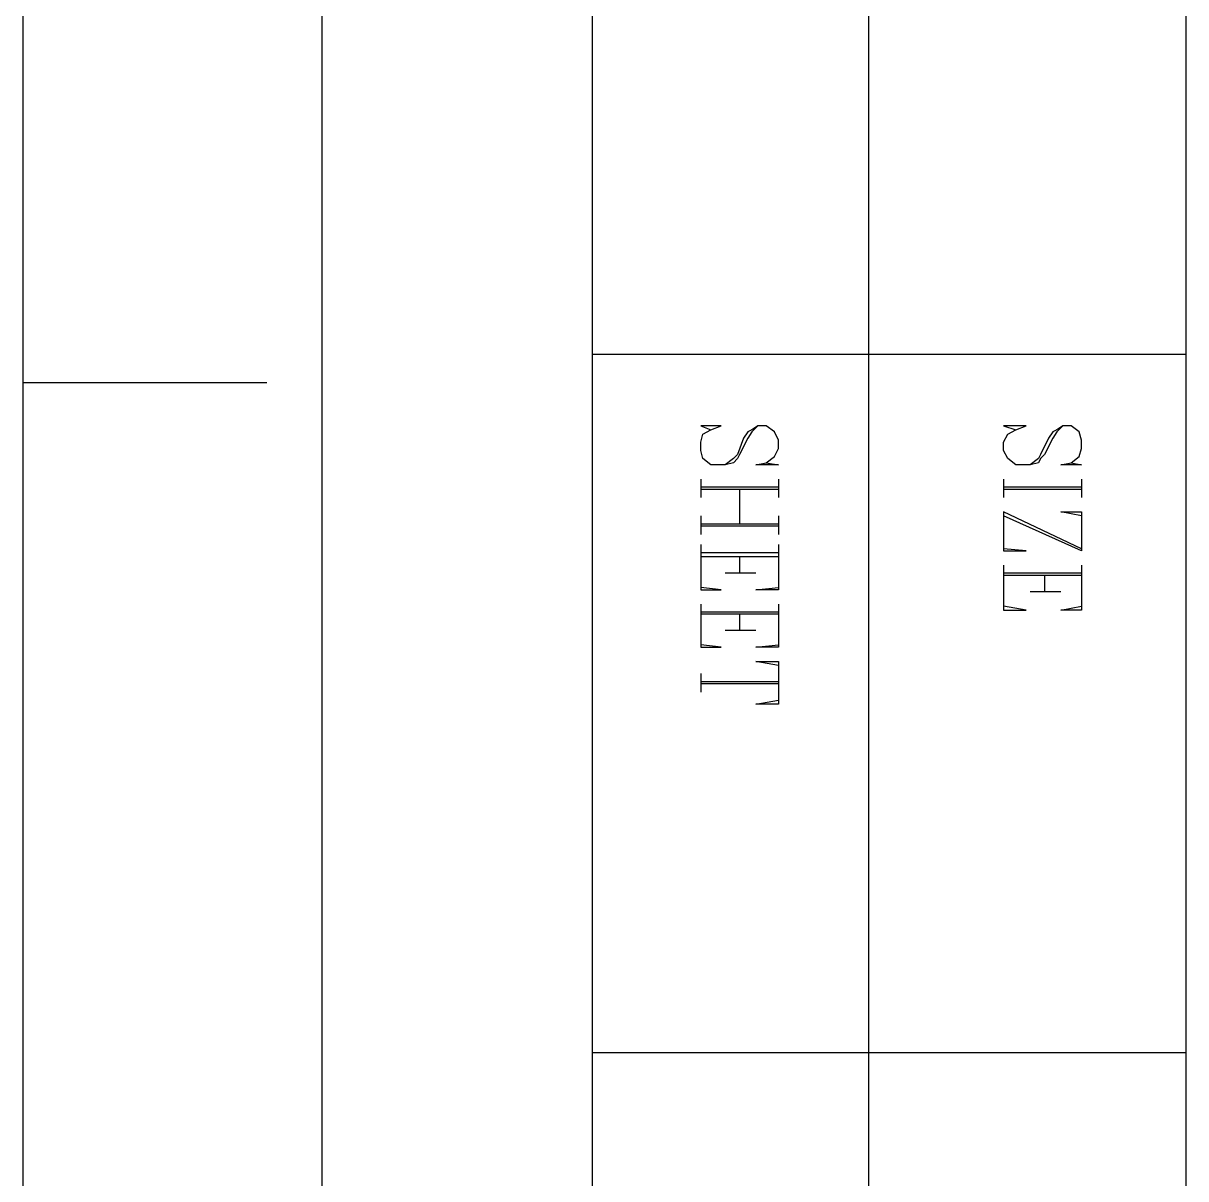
# Model space of a CAD drawing. Extents: x 0.2 to 11.6, y 0.3 to 16.2.
# Drawn here: x 0.155 to 1.102, y 1.651 to 2.591 of the extents above; entities that cross this region are included whole.
import ezdxf

# ---------------------------------------------------------------- set-up
doc = ezdxf.new("R2010")
doc.units = 0
doc.header["$MEASUREMENT"] = 0

msp = doc.modelspace()

# ---------------------------------------------------------------- linework, layer by layer
at = {"color": 0}
for p, q in [((0.155003, 0.310004), (0.155003, 16.22)), ((0.155003, 0.310004), (0.155003, 16.22)), ((0.398329, 0.533311), (0.398329, 16.02)), ((0.618326, 4.18001), (0.618326, 0.533311)), ((0.843317, 4.18001), (0.843317, 0.533311)), ((1.10167, 4.18001), (1.10167, 0.531685)), ((0.618326, 2.32167), (1.10167, 2.32167)), ((0.353353, 2.29833), (0.155003, 2.29833)), ((0.723307, 2.26335), (0.706651, 2.26335)), ((0.706651, 2.26335), (0.715007, 2.25999)), ((0.715007, 2.25999), (0.723307, 2.26335)), ((0.75331, 2.26335), (0.748318, 2.25999)), ((0.75331, 2.26335), (0.748318, 2.25836)), ((0.759983, 2.26335), (0.75331, 2.26335)), ((0.766656, 2.25836), (0.759983, 2.26335)), ((0.971679, 2.26335), (0.953342, 2.26335)), ((0.953342, 2.26335), (0.963325, 2.25999)), ((0.963325, 2.25999), (0.971679, 2.26335)), ((1.00168, 2.26335), (0.99669, 2.25999)), ((1.00168, 2.26335), (0.99669, 2.25836)), ((1.00836, 2.26335), (1.00168, 2.26335)), ((1.01497, 2.25836), (1.00836, 2.26335)), ((0.706651, 2.25), (0.708333, 2.25667)), ((0.708333, 2.25667), (0.715007, 2.25999)), ((0.741644, 2.25331), (0.736654, 2.24001)), ((0.745008, 2.25331), (0.738336, 2.24001)), ((0.745008, 2.25836), (0.741644, 2.25331)), ((0.748318, 2.25999), (0.745008, 2.25836)), ((0.748318, 2.25836), (0.745008, 2.25331)), ((0.770019, 2.25168), (0.766656, 2.25836)), ((0.953342, 2.25), (0.956651, 2.25667)), ((0.956651, 2.25667), (0.963325, 2.25999)), ((0.990018, 2.25331), (0.983344, 2.24001)), ((0.993326, 2.25331), (0.986654, 2.24001)), ((0.993326, 2.25836), (0.990018, 2.25331)), ((0.99669, 2.25999), (0.993326, 2.25836)), ((0.99669, 2.25836), (0.993326, 2.25331)), ((1.01666, 2.25168), (1.01497, 2.25836)), ((0.706651, 2.24333), (0.706651, 2.25)), ((0.766656, 2.23833), (0.770019, 2.24501)), ((0.770019, 2.24501), (0.770019, 2.25168)), ((0.953342, 2.24333), (0.953342, 2.25)), ((1.01497, 2.23833), (1.01666, 2.24501)), ((1.01666, 2.24501), (1.01666, 2.25168)), ((0.708333, 2.23665), (0.706651, 2.24333)), ((0.715007, 2.23167), (0.708333, 2.23665)), ((0.733344, 2.23665), (0.726671, 2.23167)), ((0.736654, 2.24001), (0.733344, 2.23665)), ((0.736654, 2.23665), (0.733344, 2.23335)), ((0.738336, 2.24001), (0.736654, 2.23665)), ((0.759983, 2.23335), (0.766656, 2.23833)), ((0.956651, 2.23665), (0.953342, 2.24333)), ((0.963325, 2.23167), (0.956651, 2.23665)), ((0.981663, 2.23665), (0.974989, 2.23167)), ((0.983344, 2.24001), (0.981663, 2.23665)), ((0.983344, 2.23665), (0.981663, 2.23335)), ((0.986654, 2.24001), (0.983344, 2.23665)), ((1.00836, 2.23335), (1.01497, 2.23833)), ((0.726671, 2.23167), (0.715007, 2.23167)), ((0.733344, 2.23335), (0.726671, 2.23167)), ((0.751682, 2.23167), (0.759983, 2.23335)), ((0.770019, 2.23167), (0.751682, 2.23167)), ((0.759983, 2.23335), (0.770019, 2.23167)), ((0.974989, 2.23167), (0.963325, 2.23167)), ((0.981663, 2.23335), (0.974989, 2.23167)), ((1, 2.23167), (1.00836, 2.23335)), ((1.01666, 2.23167), (1, 2.23167)), ((1.00836, 2.23335), (1.01666, 2.23167)), ((0.706651, 2.22), (0.706651, 2.20503)), ((0.770019, 2.22), (0.770019, 2.20503)), ((0.953342, 2.22), (0.953342, 2.20503)), ((1.01666, 2.22), (1.01666, 2.20503)), ((0.770019, 2.21332), (0.706651, 2.21332)), ((0.770019, 2.21164), (0.706651, 2.21164)), ((0.738336, 2.21164), (0.738336, 2.18332)), ((1.01666, 2.21332), (0.953342, 2.21332)), ((1.01666, 2.21164), (0.953342, 2.21164)), ((0.706651, 2.19), (0.706651, 2.17503)), ((0.770019, 2.19), (0.770019, 2.17503)), ((1.01666, 2.16336), (0.953342, 2.19331)), ((0.953342, 2.19331), (0.953342, 2.16168)), ((1.01666, 2.16168), (0.953342, 2.19)), ((1.01666, 2.19), (1, 2.19331)), ((1, 2.19331), (1.01666, 2.19331)), ((1.01666, 2.19331), (1.01666, 2.16168)), ((0.770019, 2.18332), (0.706651, 2.18332)), ((0.770019, 2.18164), (0.706651, 2.18164)), ((0.706651, 2.16667), (0.706651, 2.12999)), ((0.770019, 2.16), (0.706651, 2.16)), ((0.770019, 2.16667), (0.770019, 2.12999)), ((0.971679, 2.16168), (0.953342, 2.16336)), ((0.953342, 2.16168), (0.971679, 2.16168)), ((0.770019, 2.15668), (0.706651, 2.15668)), ((0.738336, 2.15668), (0.738336, 2.14333)), ((0.953342, 2.15001), (0.953342, 2.11333)), ((1.01666, 2.15001), (1.01666, 2.11333)), ((0.751682, 2.14333), (0.726671, 2.14333)), ((1.01666, 2.14333), (0.953342, 2.14333)), ((1.01666, 2.14165), (0.953342, 2.14165)), ((0.986654, 2.14165), (0.986654, 2.12831)), ((0.723307, 2.12999), (0.706651, 2.13167)), ((0.751682, 2.12999), (0.770019, 2.13167)), ((0.706651, 2.12999), (0.723307, 2.12999)), ((0.770019, 2.12999), (0.751682, 2.12999)), ((1, 2.12831), (0.974989, 2.12831)), ((0.706651, 2.11833), (0.706651, 2.08333)), ((0.770019, 2.11165), (0.706651, 2.11165)), ((0.770019, 2.11833), (0.770019, 2.08333)), ((0.971679, 2.11333), (0.953342, 2.11664)), ((0.953342, 2.11333), (0.971679, 2.11333)), ((1, 2.11333), (1.01666, 2.11664)), ((1.01666, 2.11333), (1, 2.11333)), ((0.770019, 2.10997), (0.706651, 2.10997)), ((0.738336, 2.10997), (0.738336, 2.09668)), ((0.751682, 2.09668), (0.726671, 2.09668)), ((0.723307, 2.08333), (0.706651, 2.08501)), ((0.706651, 2.08333), (0.723307, 2.08333)), ((0.751682, 2.08333), (0.770019, 2.08501)), ((0.770019, 2.08333), (0.751682, 2.08333)), ((0.770019, 2.06831), (0.751682, 2.07167)), ((0.751682, 2.07167), (0.770019, 2.07167)), ((0.770019, 2.07167), (0.770019, 2.03668)), ((0.706651, 2.06168), (0.706651, 2.04665)), ((0.770019, 2.05501), (0.706651, 2.05501)), ((0.770019, 2.05333), (0.706651, 2.05333)), ((0.751682, 2.03668), (0.770019, 2.03999)), ((0.770019, 2.03668), (0.751682, 2.03668)), ((0.618326, 1.75331), (1.10167, 1.75331))]:
    msp.add_line(p, q, dxfattribs=at)

doc.saveas('drawing.dxf')
